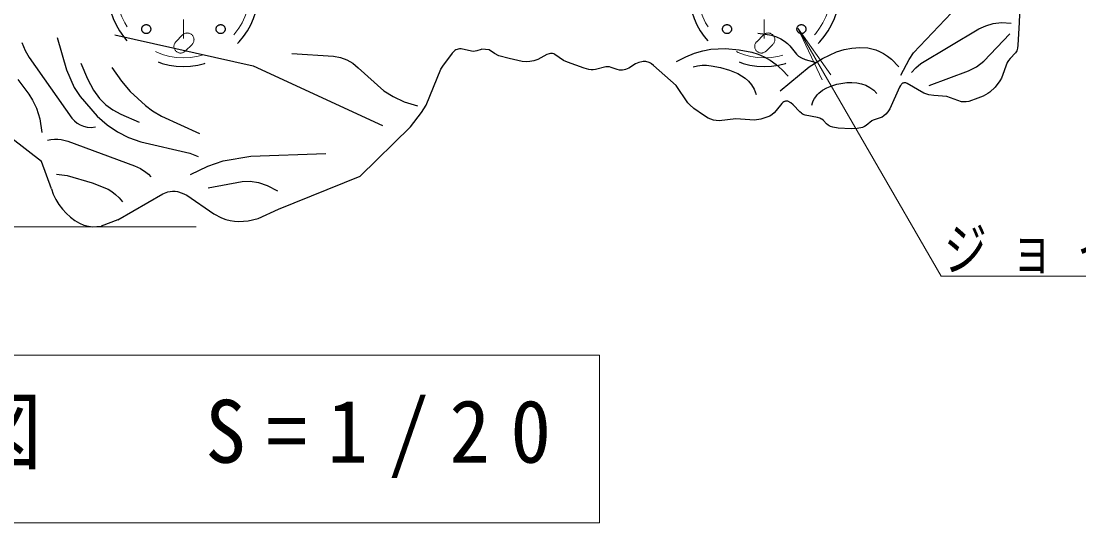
# Model space of a CAD drawing. Units: millimetres on the paper, scale 1:20. Extents: x -365 to 0, y -5 to 257.
# Drawn here: x -260.7 to -205.3, y 149.1 to 175.4 of the extents above; entities that cross this region are included whole.
import ezdxf

# ---------------------------------------------------------------- set-up
doc = ezdxf.new("R2010")
doc.units = ezdxf.units.MM
doc.linetypes.add('USER1', pattern=[4.5, 2.5, -2])
doc.linetypes.add('USER2', pattern=[6, 3, -1, 1, -1])
doc.layers.add('LY_1', color=7, linetype='Continuous', lineweight=25)
doc.styles.add('ＭＳ ゴシック', font='')
doc.styles.get('ＭＳ ゴシック').set_extended_font_data('MS Gothic')

msp = doc.modelspace()

# ---------------------------------------------------------------- linework, layer by layer
at = {"layer": 'LY_1'}
for p, q in [((-207.753, 191.983), (-208.404, 175.284)), ((-213.95, 173.702), (-211.623, 176.14)), ((-210.162, 175.124), (-209.769, 175.241)), ((-209.769, 175.241), (-209.327, 175.293)), ((-209.327, 175.293), (-208.829, 175.262)), ((-208.404, 175.284), (-208.471, 174.097)), ((-222.101, 174.728), (-221.719, 174.686)), ((-221.719, 174.686), (-221.394, 174.619)), ((-221.394, 174.619), (-221.121, 174.533)), ((-213.568, 173.135), (-210.518, 174.957)), ((-210.518, 174.957), (-210.162, 175.124)), ((-210.255, 173.265), (-208.903, 174.69)), ((-260.684, 174.25), (-260.496, 173.82)), ((-258.825, 174.513), (-258.33, 172.813)), ((-221.121, 174.533), (-220.894, 174.431)), ((-220.894, 174.431), (-220.708, 174.317)), ((-220.708, 174.317), (-220.556, 174.197)), ((-220.556, 174.197), (-220.432, 174.074)), ((-220.432, 174.074), (-220.075, 173.623)), ((-208.471, 174.097), (-208.489, 173.947)), ((-260.496, 173.82), (-260.294, 173.462)), ((-246.519, 173.671), (-244.335, 173.532)), ((-244.335, 173.532), (-243.977, 173.449)), ((-238.131, 173.68), (-238.621, 173.002)), ((-238.033, 173.775), (-238.131, 173.68)), ((-237.981, 173.815), (-238.033, 173.775)), ((-237.925, 173.85), (-237.981, 173.815)), ((-237.866, 173.877), (-237.925, 173.85)), ((-237.801, 173.896), (-237.866, 173.877)), ((-237.732, 173.905), (-237.801, 173.896)), ((-237.656, 173.904), (-237.732, 173.905)), ((-237.11, 173.784), (-237.656, 173.904)), ((-237.016, 173.777), (-237.11, 173.784)), ((-236.925, 173.784), (-237.016, 173.777)), ((-236.837, 173.804), (-236.925, 173.784)), ((-236.597, 173.883), (-236.837, 173.804)), ((-236.56, 173.888), (-236.597, 173.883)), ((-236.19, 173.863), (-236.56, 173.888)), ((-235.91, 173.668), (-236.19, 173.863)), ((-235.674, 173.547), (-235.91, 173.668)), ((-235.138, 173.396), (-235.674, 173.547)), ((-233.159, 173.606), (-233.633, 173.358)), ((-233.036, 173.653), (-233.159, 173.606)), ((-232.976, 173.665), (-233.036, 173.653)), ((-232.946, 173.668), (-232.976, 173.665)), ((-232.916, 173.668), (-232.946, 173.668)), ((-232.887, 173.665), (-232.916, 173.668)), ((-232.858, 173.659), (-232.887, 173.665)), ((-232.802, 173.64), (-232.858, 173.659)), ((-232.747, 173.614), (-232.802, 173.64)), ((-232.281, 173.297), (-232.747, 173.614)), ((-225.883, 173.492), (-225.424, 173.678)), ((-225.424, 173.678), (-224.988, 173.808)), ((-224.988, 173.808), (-224.573, 173.888)), ((-224.573, 173.888), (-223.798, 173.93)), ((-223.798, 173.93), (-223.084, 173.863)), ((-223.084, 173.863), (-222.415, 173.73)), ((-222.415, 173.73), (-222.092, 173.628)), ((-222.092, 173.628), (-221.775, 173.492)), ((-220.075, 173.623), (-219.964, 173.525)), ((-219.964, 173.525), (-219.818, 173.434)), ((-218.711, 173.411), (-217.974, 173.746)), ((-217.974, 173.746), (-217.584, 173.869)), ((-217.584, 173.869), (-217.179, 173.954)), ((-217.179, 173.954), (-216.765, 173.987)), ((-216.765, 173.987), (-216.346, 173.957)), ((-216.346, 173.957), (-216.137, 173.915)), ((-216.137, 173.915), (-215.927, 173.852)), ((-215.927, 173.852), (-215.719, 173.768)), ((-215.719, 173.768), (-215.512, 173.661)), ((-215.512, 173.661), (-215.308, 173.53)), ((-215.308, 173.53), (-215.106, 173.372)), ((-214.178, 173.354), (-213.95, 173.702)), ((-208.601, 173.694), (-208.886, 173.403)), ((-208.562, 173.749), (-208.601, 173.694)), ((-208.53, 173.81), (-208.562, 173.749)), ((-208.506, 173.876), (-208.53, 173.81)), ((-208.489, 173.947), (-208.506, 173.876)), ((-260.294, 173.462), (-258.059, 170.275)), ((-257.59, 173.163), (-257.242, 172.339)), ((-243.977, 173.449), (-243.643, 173.326)), ((-243.643, 173.326), (-243.332, 173.152)), ((-243.332, 173.152), (-243.042, 172.922)), ((-238.714, 172.844), (-238.62, 173.001)), ((-234.452, 173.25), (-235.138, 173.396)), ((-234.251, 173.234), (-234.452, 173.25)), ((-234.051, 173.244), (-234.251, 173.234)), ((-233.847, 173.284), (-234.051, 173.244)), ((-233.633, 173.358), (-233.847, 173.284)), ((-232.08, 173.204), (-232.281, 173.297)), ((-231.202, 172.888), (-232.08, 173.204)), ((-230.066, 172.966), (-230.611, 172.83)), ((-229.967, 172.975), (-230.066, 172.966)), ((-229.92, 172.973), (-229.967, 172.975)), ((-229.873, 172.967), (-229.92, 172.973)), ((-229.783, 172.94), (-229.873, 172.967)), ((-228.507, 173.116), (-228.869, 172.896)), ((-228.343, 173.187), (-228.507, 173.116)), ((-228.19, 173.23), (-228.343, 173.187)), ((-228.117, 173.242), (-228.19, 173.23)), ((-228.047, 173.247), (-228.117, 173.242)), ((-227.979, 173.244), (-228.047, 173.247)), ((-227.914, 173.235), (-227.979, 173.244)), ((-227.851, 173.218), (-227.914, 173.235)), ((-227.79, 173.195), (-227.851, 173.218)), ((-227.732, 173.163), (-227.79, 173.195)), ((-227.675, 173.125), (-227.732, 173.163)), ((-227.568, 173.028), (-227.675, 173.125)), ((-226.385, 171.99), (-227.568, 173.028)), ((-226.366, 173.24), (-225.883, 173.492)), ((-225.486, 172.958), (-225.261, 173.019)), ((-225.261, 173.019), (-225.028, 173.048)), ((-225.028, 173.048), (-224.789, 173.049)), ((-224.789, 173.049), (-224.547, 173.027)), ((-224.547, 173.027), (-224.061, 172.928)), ((-221.775, 173.492), (-221.461, 173.317)), ((-221.461, 173.317), (-221.148, 173.094)), ((-221.148, 173.094), (-220.836, 172.816)), ((-220.925, 171.715), (-219.419, 172.963)), ((-219.818, 173.434), (-219.626, 173.35)), ((-219.626, 173.35), (-219.05, 173.202)), ((-219.419, 172.963), (-218.711, 173.411)), ((-215.106, 173.372), (-214.712, 172.973)), ((-214.606, 172.521), (-214.178, 173.354)), ((-213.821, 172.922), (-213.568, 173.135)), ((-211.071, 172.752), (-210.637, 172.973)), ((-210.637, 172.973), (-210.255, 173.265)), ((-209.034, 173.19), (-209.341, 172.368)), ((-208.967, 173.301), (-209.034, 173.19)), ((-208.886, 173.403), (-208.967, 173.301)), ((-258.33, 172.813), (-257.927, 171.885)), ((-255.952, 172.935), (-255.453, 172.218)), ((-243.042, 172.922), (-241.702, 171.705)), ((-239.491, 170.964), (-238.714, 172.844)), ((-230.964, 172.831), (-231.202, 172.888)), ((-230.845, 172.817), (-230.964, 172.831)), ((-230.727, 172.816), (-230.845, 172.817)), ((-230.611, 172.83), (-230.727, 172.816)), ((-229.477, 172.818), (-229.783, 172.94)), ((-229.345, 172.793), (-229.477, 172.818)), ((-229.272, 172.79), (-229.345, 172.793)), ((-229.196, 172.793), (-229.272, 172.79)), ((-229.117, 172.804), (-229.196, 172.793)), ((-229.036, 172.824), (-229.117, 172.804)), ((-228.953, 172.854), (-229.036, 172.824)), ((-228.869, 172.896), (-228.953, 172.854)), ((-224.061, 172.928), (-223.591, 172.783)), ((-223.591, 172.783), (-223.155, 172.61)), ((-223.155, 172.61), (-222.954, 172.503)), ((-222.954, 172.503), (-222.767, 172.375)), ((-220.836, 172.816), (-220.52, 172.477)), ((-214.044, 172.666), (-213.821, 172.922)), ((-213.131, 171.982), (-211.071, 172.752)), ((-260.89, 172.31), (-260.306, 171.541)), ((-257.927, 171.885), (-257.612, 171.403)), ((-257.242, 172.339), (-256.919, 171.737)), ((-255.453, 172.218), (-254.994, 171.672)), ((-225.765, 171.082), (-226.385, 171.99)), ((-222.767, 172.375), (-222.595, 172.219)), ((-222.595, 172.219), (-222.44, 172.029)), ((-222.44, 172.029), (-222.303, 171.799)), ((-218.706, 171.741), (-218.479, 171.871)), ((-218.479, 171.871), (-218.232, 171.976)), ((-218.232, 171.976), (-217.971, 172.055)), ((-217.971, 172.055), (-217.439, 172.142)), ((-217.439, 172.142), (-217.177, 172.147)), ((-217.177, 172.147), (-216.921, 172.126)), ((-216.921, 172.126), (-216.676, 172.077)), ((-216.676, 172.077), (-216.444, 171.997)), ((-216.444, 171.997), (-216.228, 171.886)), ((-216.228, 171.886), (-216.032, 171.742)), ((-214.678, 171.902), (-215.186, 170.766)), ((-214.625, 171.991), (-214.678, 171.902)), ((-214.599, 172.028), (-214.625, 171.991)), ((-214.571, 172.06), (-214.599, 172.028)), ((-214.543, 172.085), (-214.571, 172.06)), ((-214.515, 172.104), (-214.543, 172.085)), ((-214.486, 172.118), (-214.515, 172.104)), ((-214.457, 172.127), (-214.486, 172.118)), ((-214.428, 172.132), (-214.457, 172.127)), ((-214.398, 172.132), (-214.428, 172.132)), ((-214.368, 172.128), (-214.398, 172.132)), ((-214.338, 172.121), (-214.368, 172.128)), ((-214.277, 172.099), (-214.338, 172.121)), ((-213.396, 171.594), (-214.277, 172.099)), ((-209.67, 171.909), (-209.94, 171.636)), ((-209.413, 172.239), (-209.67, 171.909)), ((-209.341, 172.368), (-209.413, 172.239)), ((-260.306, 171.541), (-260.109, 171.224)), ((-257.612, 171.403), (-256.725, 170.384)), ((-256.919, 171.737), (-256.602, 171.3)), ((-256.602, 171.3), (-256.27, 170.974)), ((-254.994, 171.672), (-254.197, 170.938)), ((-241.702, 171.705), (-241.221, 171.404)), ((-241.221, 171.404), (-240.641, 171.136)), ((-222.303, 171.799), (-222.187, 171.524)), ((-219.197, 171.191), (-219.14, 171.3)), ((-219.14, 171.3), (-219.072, 171.401)), ((-219.072, 171.401), (-218.993, 171.497)), ((-218.993, 171.497), (-218.906, 171.585)), ((-218.906, 171.585), (-218.706, 171.741)), ((-216.032, 171.742), (-215.858, 171.563)), ((-213.146, 171.507), (-213.396, 171.594)), ((-212.879, 171.464), (-213.146, 171.507)), ((-212.191, 171.412), (-212.879, 171.464)), ((-211.434, 171.137), (-212.191, 171.412)), ((-210.566, 171.322), (-211.053, 171.157)), ((-210.298, 171.431), (-210.566, 171.322)), ((-210.046, 171.56), (-210.298, 171.431)), ((-209.94, 171.636), (-210.046, 171.56)), ((-260.109, 171.224), (-259.908, 170.804)), ((-259.908, 170.804), (-259.738, 170.246)), ((-256.27, 170.974), (-255.904, 170.707)), ((-254.197, 170.938), (-253.834, 170.668)), ((-240.641, 171.136), (-239.942, 170.916)), ((-239.734, 170.564), (-239.491, 170.964)), ((-225.674, 170.982), (-225.765, 171.082)), ((-225.459, 170.789), (-225.674, 170.982)), ((-224.958, 170.433), (-225.459, 170.789)), ((-220.846, 171.051), (-221.141, 170.669)), ((-220.797, 171.094), (-220.846, 171.051)), ((-220.743, 171.129), (-220.797, 171.094)), ((-220.713, 171.143), (-220.743, 171.129)), ((-220.681, 171.155), (-220.713, 171.143)), ((-220.647, 171.164), (-220.681, 171.155)), ((-220.61, 171.17), (-220.647, 171.164)), ((-220.527, 171.172), (-220.61, 171.17)), ((-220.382, 171.08), (-220.527, 171.172)), ((-220.26, 170.982), (-220.382, 171.08)), ((-219.905, 170.607), (-220.26, 170.982)), ((-219.274, 170.952), (-219.242, 171.075)), ((-219.242, 171.075), (-219.197, 171.191)), ((-215.186, 170.766), (-215.292, 170.613)), ((-211.305, 171.129), (-211.434, 171.137)), ((-211.178, 171.136), (-211.305, 171.129)), ((-211.053, 171.157), (-211.178, 171.136)), ((-259.738, 170.246), (-259.632, 169.517)), ((-258.059, 170.275), (-257.923, 170.138)), ((-256.725, 170.384), (-256.209, 169.93)), ((-255.904, 170.707), (-255.496, 170.478)), ((-255.496, 170.478), (-254.526, 170.068)), ((-253.834, 170.668), (-253.35, 170.381)), ((-253.35, 170.381), (-251.364, 169.474)), ((-240.305, 169.815), (-239.734, 170.564)), ((-224.703, 170.277), (-224.958, 170.433)), ((-224.572, 170.216), (-224.703, 170.277)), ((-224.434, 170.171), (-224.572, 170.216)), ((-223.249, 170.232), (-224.138, 170.142)), ((-222.274, 170.172), (-223.249, 170.232)), ((-221.946, 170.223), (-222.274, 170.172)), ((-221.629, 170.319), (-221.946, 170.223)), ((-221.483, 170.386), (-221.629, 170.319)), ((-221.353, 170.467), (-221.483, 170.386)), ((-221.239, 170.563), (-221.353, 170.467)), ((-221.141, 170.669), (-221.239, 170.563)), ((-219.82, 170.533), (-219.905, 170.607)), ((-219.774, 170.501), (-219.82, 170.533)), ((-219.725, 170.473), (-219.774, 170.501)), ((-219.616, 170.43), (-219.725, 170.473)), ((-218.977, 170.307), (-219.616, 170.43)), ((-218.859, 170.269), (-218.977, 170.307)), ((-218.805, 170.244), (-218.859, 170.269)), ((-218.754, 170.215), (-218.805, 170.244)), ((-218.665, 170.144), (-218.754, 170.215)), ((-216.003, 170.195), (-216.067, 170.17)), ((-215.685, 170.287), (-216.003, 170.195)), ((-215.593, 170.334), (-215.685, 170.287)), ((-215.496, 170.401), (-215.593, 170.334)), ((-215.395, 170.492), (-215.496, 170.401)), ((-215.292, 170.613), (-215.395, 170.492)), ((-257.923, 170.138), (-257.776, 170.019)), ((-257.776, 170.019), (-257.615, 169.922)), ((-257.615, 169.922), (-257.44, 169.849)), ((-257.44, 169.849), (-257.249, 169.805)), ((-257.249, 169.805), (-257.041, 169.793)), ((-257.041, 169.793), (-256.813, 169.814)), ((-256.209, 169.93), (-255.67, 169.558)), ((-242.948, 167.232), (-240.305, 169.815)), ((-224.289, 170.148), (-224.434, 170.171)), ((-224.138, 170.142), (-224.289, 170.148)), ((-218.502, 169.979), (-218.665, 170.144)), ((-218.411, 169.905), (-218.502, 169.979)), ((-218.359, 169.874), (-218.411, 169.905)), ((-218.303, 169.846), (-218.359, 169.874)), ((-218.178, 169.803), (-218.303, 169.846)), ((-217.888, 169.747), (-218.178, 169.803)), ((-217.216, 169.713), (-217.888, 169.747)), ((-216.895, 169.737), (-217.216, 169.713)), ((-216.625, 169.793), (-216.895, 169.737)), ((-216.519, 169.835), (-216.625, 169.793)), ((-216.43, 169.883), (-216.519, 169.835)), ((-216.125, 170.135), (-216.43, 169.883)), ((-216.067, 170.17), (-216.125, 170.135)), ((-259.646, 168.009), (-261.204, 169.203)), ((-259.324, 169.129), (-259.148, 169.163)), ((-259.148, 169.163), (-258.972, 169.176)), ((-258.972, 169.176), (-258.797, 169.172)), ((-258.797, 169.172), (-258.622, 169.151)), ((-258.622, 169.151), (-258.272, 169.068)), ((-255.67, 169.558), (-255.088, 169.263)), ((-255.088, 169.263), (-254.431, 169.03)), ((-258.272, 169.068), (-254.77, 167.781)), ((-254.431, 169.03), (-251.876, 168.448)), ((-259.125, 166.573), (-259.646, 168.009)), ((-251.876, 168.448), (-251.438, 168.273)), ((-250.933, 167.76), (-250.127, 168.033)), ((-250.127, 168.033), (-248.666, 168.277)), ((-248.666, 168.277), (-244.742, 168.423)), ((-254.77, 167.781), (-254.461, 167.635)), ((-254.461, 167.635), (-254.175, 167.445)), ((-254.175, 167.445), (-254.042, 167.33)), ((-251.843, 167.319), (-250.933, 167.76)), ((-258.866, 167.332), (-258.305, 167.272)), ((-258.305, 167.272), (-256.989, 166.886)), ((-256.989, 166.886), (-256.159, 166.545)), ((-254.042, 167.33), (-253.915, 167.2)), ((-250.914, 166.618), (-249.125, 166.958)), ((-249.125, 166.958), (-248.707, 166.967)), ((-248.707, 166.967), (-248.279, 166.907)), ((-248.279, 166.907), (-247.812, 166.752)), ((-247.231, 165.505), (-242.948, 167.232)), ((-259.125, 166.573), (-259.028, 166.29)), ((-256.159, 166.545), (-255.957, 166.424)), ((-255.957, 166.424), (-255.761, 166.278)), ((-255.647, 164.947), (-253.285, 166.304)), ((-253.285, 166.304), (-253.032, 166.404)), ((-253.032, 166.404), (-252.905, 166.435)), ((-252.905, 166.435), (-252.777, 166.45)), ((-252.777, 166.45), (-252.649, 166.447)), ((-252.649, 166.447), (-252.521, 166.428)), ((-252.521, 166.428), (-252.269, 166.35)), ((-252.269, 166.35), (-252.025, 166.233)), ((-247.812, 166.752), (-247.274, 166.473)), ((-259.028, 166.29), (-258.898, 166.015)), ((-258.898, 166.015), (-258.737, 165.754)), ((-258.737, 165.754), (-258.551, 165.509)), ((-255.761, 166.278), (-255.572, 166.102)), ((-255.572, 166.102), (-255.393, 165.891)), ((-252.025, 166.233), (-250.613, 165.261)), ((-258.551, 165.509), (-258.345, 165.285)), ((-258.345, 165.285), (-258.123, 165.085)), ((-250.613, 165.261), (-250.204, 165.043)), ((-248.297, 165.009), (-247.231, 165.505)), ((-258.123, 165.085), (-257.892, 164.914)), ((-257.892, 164.914), (-257.656, 164.776)), ((-257.656, 164.776), (-257.42, 164.673)), ((-257.42, 164.673), (-257.189, 164.61)), ((-255.647, 164.947), (-256.521, 164.619)), ((-250.204, 165.043), (-249.988, 164.963)), ((-249.988, 164.963), (-249.764, 164.905)), ((-249.764, 164.905), (-249.534, 164.868)), ((-249.534, 164.868), (-249.297, 164.853)), ((-249.297, 164.853), (-248.806, 164.887)), ((-248.806, 164.887), (-248.297, 165.009)), ((-257.189, 164.61), (-256.963, 164.582)), ((-256.963, 164.582), (-256.741, 164.586)), ((-256.741, 164.586), (-256.521, 164.619))]:
    msp.add_line(p, q, dxfattribs=at)
at = {"layer": 'LY_1', "linetype": 'USER2', "lineweight": 13}
for p, q in [((-252.208, 179.444), (-252.208, 174.444)), ((-221.768, 179.444), (-221.768, 174.444))]:
    msp.add_line(p, q, dxfattribs=at)
at = {"layer": 'LY_1', "linetype": 'USER1', "lineweight": 13}
for p, q in [((-252.604, 174.285), (-252.25, 174.639)), ((-222.164, 174.285), (-221.811, 174.639)), ((-252.109, 173.79), (-251.755, 174.144)), ((-221.669, 173.79), (-221.316, 174.144))]:
    msp.add_line(p, q, dxfattribs=at)
at = {"layer": 'LY_1', "lineweight": 13}
for p, q in [((-219.999, 174.999), (-218.732, 172.28)), ((-219.999, 174.999), (-218.279, 172.541)), ((-212.489, 161.989), (-219.999, 174.999)), ((-251.547, 164.573), (-310.5, 164.573)), ((-212.489, 161.989), (-173.349, 161.989)), ((-230.393, 157.855), (-278.193, 157.855)), ((-230.393, 149.055), (-230.393, 157.855)), ((-278.193, 149.055), (-230.393, 149.055))]:
    msp.add_line(p, q, dxfattribs=at)
at = {"layer": 'LY_1'}
msp.add_lwpolyline([(-255.807, 174.649), (-248.559, 173.018), (-241.78, 169.899)], dxfattribs=at)
at = {"layer": 'LY_1', "linetype": 'USER1', "lineweight": 13}
for centre in [(-252.208, 176.944), (-221.768, 176.944)]:
    msp.add_circle(centre, 3.5, dxfattribs=at)
at = {"layer": 'LY_1', "linetype": 'USER1'}
for centre in [(-254.158, 174.944), (-250.258, 174.944), (-223.718, 174.944), (-219.818, 174.944)]:
    msp.add_circle(centre, 0.237, dxfattribs=at)
for centre in [(-252.208, 176.944), (-221.768, 176.944)]:
    msp.add_arc(centre, 3.954, 185.2289, 354.7711, dxfattribs=at)
at = {"layer": 'LY_1', "linetype": 'USER1', "lineweight": 13}
for centre, start, end in [((-252.003, 174.391), 315, 135), ((-221.563, 174.391), 315, 135), ((-252.356, 174.038), 135, 315), ((-221.917, 174.038), 135, 315)]:
    msp.add_arc(centre, 0.35, start, end, dxfattribs=at)

# ---------------------------------------------------------------- texts
at = {"layer": 'LY_1', "style": 'ＭＳ ゴシック'}
for s, insert, char_height, attachment_point in [('\\T1.55;\\W0.75;ジョイントベース：PL-6', (-212.349, 162.139), 2.199, 7), ('\\T1.5;\\W0.95;平面図\u3000S=1/20', (-254.293, 153.455), 3.299, 5)]:
    msp.add_mtext(s, dxfattribs=dict(at, insert=insert, char_height=char_height, attachment_point=attachment_point))

doc.saveas('drawing.dxf')
